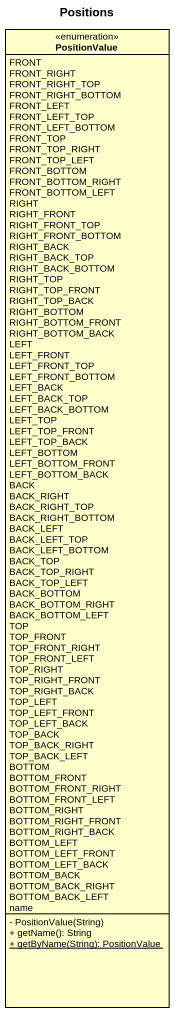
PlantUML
@startuml
title Positions
hide circle
hide empty members
skinparam classAttributeIconSize 0
enum PositionValue {
  FRONT
  FRONT_RIGHT
  FRONT_RIGHT_TOP
  FRONT_RIGHT_BOTTOM
  FRONT_LEFT
  FRONT_LEFT_TOP
  FRONT_LEFT_BOTTOM
  FRONT_TOP
  FRONT_TOP_RIGHT
  FRONT_TOP_LEFT
  FRONT_BOTTOM
  FRONT_BOTTOM_RIGHT
  FRONT_BOTTOM_LEFT
  RIGHT
  RIGHT_FRONT
  RIGHT_FRONT_TOP
  RIGHT_FRONT_BOTTOM
  RIGHT_BACK
  RIGHT_BACK_TOP
  RIGHT_BACK_BOTTOM
  RIGHT_TOP
  RIGHT_TOP_FRONT
  RIGHT_TOP_BACK
  RIGHT_BOTTOM
  RIGHT_BOTTOM_FRONT
  RIGHT_BOTTOM_BACK
  LEFT
  LEFT_FRONT
  LEFT_FRONT_TOP
  LEFT_FRONT_BOTTOM
  LEFT_BACK
  LEFT_BACK_TOP
  LEFT_BACK_BOTTOM
  LEFT_TOP
  LEFT_TOP_FRONT
  LEFT_TOP_BACK
  LEFT_BOTTOM
  LEFT_BOTTOM_FRONT
  LEFT_BOTTOM_BACK
  BACK
  BACK_RIGHT
  BACK_RIGHT_TOP
  BACK_RIGHT_BOTTOM
  BACK_LEFT
  BACK_LEFT_TOP
  BACK_LEFT_BOTTOM
  BACK_TOP
  BACK_TOP_RIGHT
  BACK_TOP_LEFT
  BACK_BOTTOM
  BACK_BOTTOM_RIGHT
  BACK_BOTTOM_LEFT
  TOP
  TOP_FRONT
  TOP_FRONT_RIGHT
  TOP_FRONT_LEFT
  TOP_RIGHT
  TOP_RIGHT_FRONT
  TOP_RIGHT_BACK
  TOP_LEFT
  TOP_LEFT_FRONT
  TOP_LEFT_BACK
  TOP_BACK
  TOP_BACK_RIGHT
  TOP_BACK_LEFT
  BOTTOM
  BOTTOM_FRONT
  BOTTOM_FRONT_RIGHT
  BOTTOM_FRONT_LEFT
  BOTTOM_RIGHT
  BOTTOM_RIGHT_FRONT
  BOTTOM_RIGHT_BACK
  BOTTOM_LEFT
  BOTTOM_LEFT_FRONT
  BOTTOM_LEFT_BACK
  BOTTOM_BACK
  BOTTOM_BACK_RIGHT
  BOTTOM_BACK_LEFT
  name
  - PositionValue(String)
  + getName(): String
  {static} + getByName(String): PositionValue
}
@enduml
